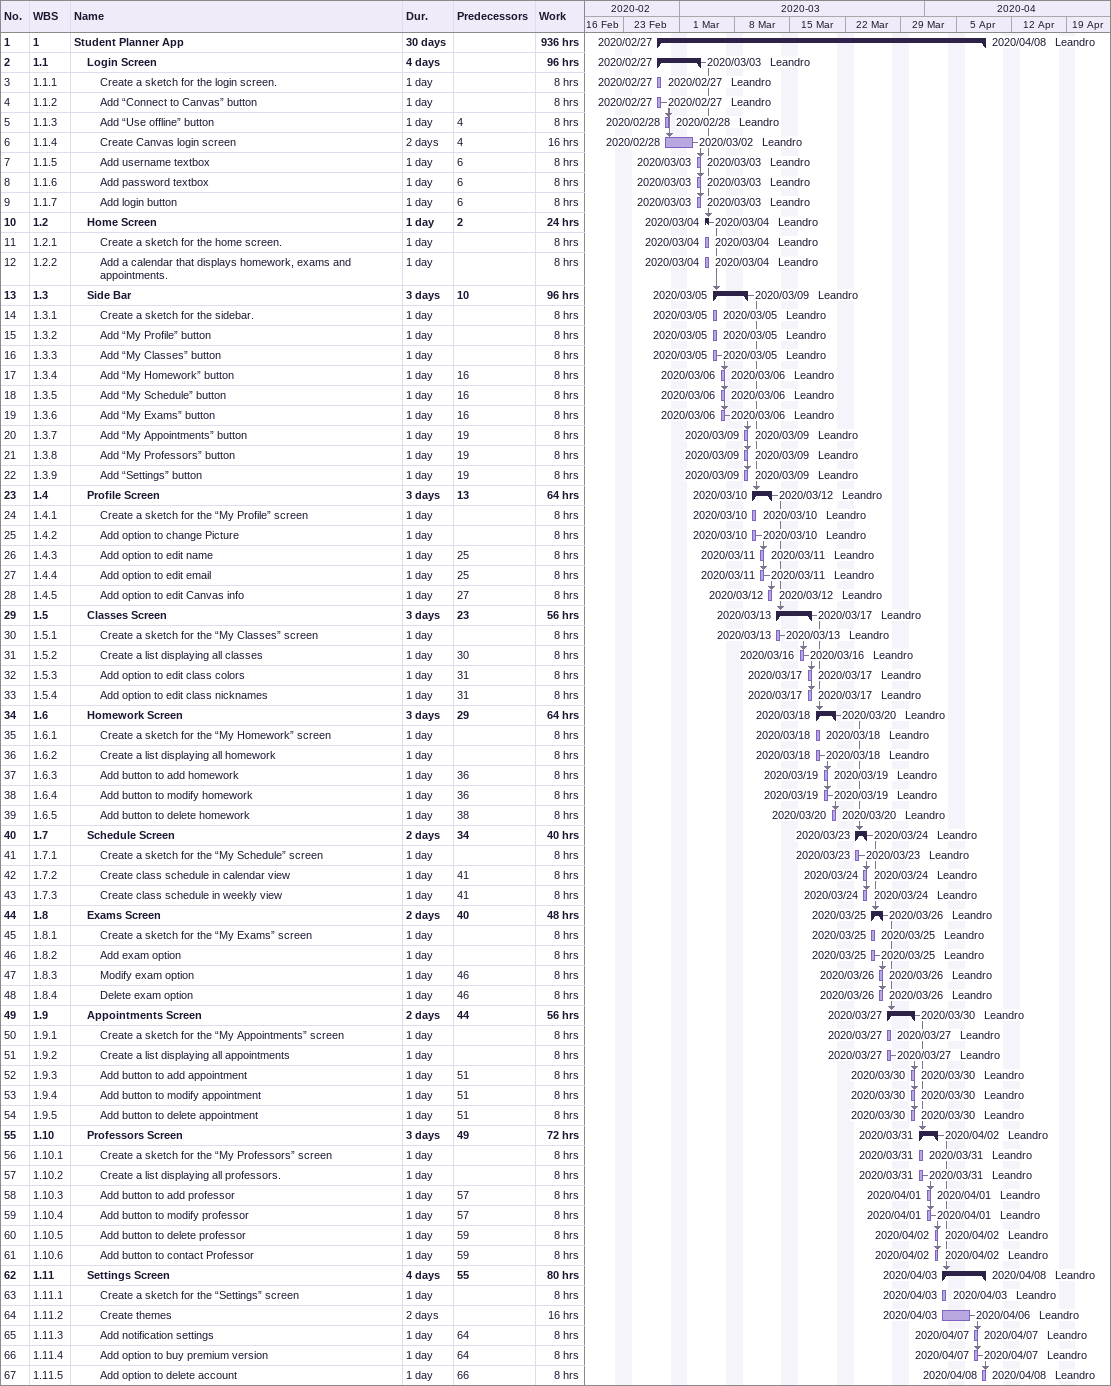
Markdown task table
| ID | WBS | Task | Duration | Start | Finish | Predecessors | Resources | Work (h) |
|---|---|---|---|---|---|---|---|---|
| 1 | 1 | **Student Planner App** | 30d | 2020-02-27 | 2020-04-08 |  | Leandro | 936 |
| 2 | 1.1 | **Login Screen** | 4d | 2020-02-27 | 2020-03-03 |  | Leandro | 96 |
| 3 | 1.1.1 | Create a sketch for the login screen. | 1d | 2020-02-27 | 2020-02-27 |  | Leandro | 8 |
| 4 | 1.1.2 | Add “Connect to Canvas” button | 1d | 2020-02-27 | 2020-02-27 |  | Leandro | 8 |
| 5 | 1.1.3 | Add “Use offline” button | 1d | 2020-02-28 | 2020-02-28 | 4 | Leandro | 8 |
| 6 | 1.1.4 | Create Canvas login screen | 2d | 2020-02-28 | 2020-03-02 | 4 | Leandro | 16 |
| 7 | 1.1.5 | Add username textbox | 1d | 2020-03-03 | 2020-03-03 | 6 | Leandro | 8 |
| 8 | 1.1.6 | Add password textbox | 1d | 2020-03-03 | 2020-03-03 | 6 | Leandro | 8 |
| 9 | 1.1.7 | Add login button | 1d | 2020-03-03 | 2020-03-03 | 6 | Leandro | 8 |
| 10 | 1.2 | **Home Screen** | 1d | 2020-03-04 | 2020-03-04 | 2 | Leandro | 24 |
| 11 | 1.2.1 | Create a sketch for the home screen. | 1d | 2020-03-04 | 2020-03-04 |  | Leandro | 8 |
| 12 | 1.2.2 | Add a calendar that displays homework, exams and appointments. | 1d | 2020-03-04 | 2020-03-04 |  | Leandro | 8 |
| 13 | 1.3 | **Side Bar** | 3d | 2020-03-05 | 2020-03-09 | 10 | Leandro | 96 |
| 14 | 1.3.1 | Create a sketch for the sidebar. | 1d | 2020-03-05 | 2020-03-05 |  | Leandro | 8 |
| 15 | 1.3.2 | Add “My Profile” button | 1d | 2020-03-05 | 2020-03-05 |  | Leandro | 8 |
| 16 | 1.3.3 | Add “My Classes” button | 1d | 2020-03-05 | 2020-03-05 |  | Leandro | 8 |
| 17 | 1.3.4 | Add “My Homework” button | 1d | 2020-03-06 | 2020-03-06 | 16 | Leandro | 8 |
| 18 | 1.3.5 | Add “My Schedule” button | 1d | 2020-03-06 | 2020-03-06 | 16 | Leandro | 8 |
| 19 | 1.3.6 | Add “My Exams” button | 1d | 2020-03-06 | 2020-03-06 | 16 | Leandro | 8 |
| 20 | 1.3.7 | Add “My Appointments” button | 1d | 2020-03-09 | 2020-03-09 | 19 | Leandro | 8 |
| 21 | 1.3.8 | Add “My Professors” button | 1d | 2020-03-09 | 2020-03-09 | 19 | Leandro | 8 |
| 22 | 1.3.9 | Add “Settings” button | 1d | 2020-03-09 | 2020-03-09 | 19 | Leandro | 8 |
| 23 | 1.4 | **Profile Screen** | 3d | 2020-03-10 | 2020-03-12 | 13 | Leandro | 64 |
| 24 | 1.4.1 | Create a sketch for the “My Profile” screen | 1d | 2020-03-10 | 2020-03-10 |  | Leandro | 8 |
| 25 | 1.4.2 | Add option to change Picture | 1d | 2020-03-10 | 2020-03-10 |  | Leandro | 8 |
| 26 | 1.4.3 | Add option to edit name | 1d | 2020-03-11 | 2020-03-11 | 25 | Leandro | 8 |
| 27 | 1.4.4 | Add option to edit email | 1d | 2020-03-11 | 2020-03-11 | 25 | Leandro | 8 |
| 28 | 1.4.5 | Add option to edit Canvas info | 1d | 2020-03-12 | 2020-03-12 | 27 | Leandro | 8 |
| 29 | 1.5 | **Classes Screen** | 3d | 2020-03-13 | 2020-03-17 | 23 | Leandro | 56 |
| 30 | 1.5.1 | Create a sketch for the “My Classes” screen | 1d | 2020-03-13 | 2020-03-13 |  | Leandro | 8 |
| 31 | 1.5.2 | Create a list displaying all classes | 1d | 2020-03-16 | 2020-03-16 | 30 | Leandro | 8 |
| 32 | 1.5.3 | Add option to edit class colors | 1d | 2020-03-17 | 2020-03-17 | 31 | Leandro | 8 |
| 33 | 1.5.4 | Add option to edit class nicknames | 1d | 2020-03-17 | 2020-03-17 | 31 | Leandro | 8 |
| 34 | 1.6 | **Homework Screen** | 3d | 2020-03-18 | 2020-03-20 | 29 | Leandro | 64 |
| 35 | 1.6.1 | Create a sketch for the “My Homework” screen | 1d | 2020-03-18 | 2020-03-18 |  | Leandro | 8 |
| 36 | 1.6.2 | Create a list displaying all homework | 1d | 2020-03-18 | 2020-03-18 |  | Leandro | 8 |
| 37 | 1.6.3 | Add button to add homework | 1d | 2020-03-19 | 2020-03-19 | 36 | Leandro | 8 |
| 38 | 1.6.4 | Add button to modify homework | 1d | 2020-03-19 | 2020-03-19 | 36 | Leandro | 8 |
| 39 | 1.6.5 | Add button to delete homework | 1d | 2020-03-20 | 2020-03-20 | 38 | Leandro | 8 |
| 40 | 1.7 | **Schedule Screen** | 2d | 2020-03-23 | 2020-03-24 | 34 | Leandro | 40 |
| 41 | 1.7.1 | Create a sketch for the “My Schedule” screen | 1d | 2020-03-23 | 2020-03-23 |  | Leandro | 8 |
| 42 | 1.7.2 | Create class schedule in calendar view | 1d | 2020-03-24 | 2020-03-24 | 41 | Leandro | 8 |
| 43 | 1.7.3 | Create class schedule in weekly view | 1d | 2020-03-24 | 2020-03-24 | 41 | Leandro | 8 |
| 44 | 1.8 | **Exams Screen** | 2d | 2020-03-25 | 2020-03-26 | 40 | Leandro | 48 |
| 45 | 1.8.1 | Create a sketch for the “My Exams” screen | 1d | 2020-03-25 | 2020-03-25 |  | Leandro | 8 |
| 46 | 1.8.2 | Add exam option | 1d | 2020-03-25 | 2020-03-25 |  | Leandro | 8 |
| 47 | 1.8.3 | Modify exam option | 1d | 2020-03-26 | 2020-03-26 | 46 | Leandro | 8 |
| 48 | 1.8.4 | Delete exam option | 1d | 2020-03-26 | 2020-03-26 | 46 | Leandro | 8 |
| 49 | 1.9 | **Appointments Screen** | 2d | 2020-03-27 | 2020-03-30 | 44 | Leandro | 56 |
| 50 | 1.9.1 | Create a sketch for the “My Appointments” screen | 1d | 2020-03-27 | 2020-03-27 |  | Leandro | 8 |
| 51 | 1.9.2 | Create a list displaying all appointments | 1d | 2020-03-27 | 2020-03-27 |  | Leandro | 8 |
| 52 | 1.9.3 | Add button to add appointment | 1d | 2020-03-30 | 2020-03-30 | 51 | Leandro | 8 |
| 53 | 1.9.4 | Add button to modify appointment | 1d | 2020-03-30 | 2020-03-30 | 51 | Leandro | 8 |
| 54 | 1.9.5 | Add button to delete appointment | 1d | 2020-03-30 | 2020-03-30 | 51 | Leandro | 8 |
| 55 | 1.10 | **Professors Screen** | 3d | 2020-03-31 | 2020-04-02 | 49 | Leandro | 72 |
| 56 | 1.10.1 | Create a sketch for the “My Professors” screen | 1d | 2020-03-31 | 2020-03-31 |  | Leandro | 8 |
| 57 | 1.10.2 | Create a list displaying all professors. | 1d | 2020-03-31 | 2020-03-31 |  | Leandro | 8 |
| 58 | 1.10.3 | Add button to add professor | 1d | 2020-04-01 | 2020-04-01 | 57 | Leandro | 8 |
| 59 | 1.10.4 | Add button to modify professor | 1d | 2020-04-01 | 2020-04-01 | 57 | Leandro | 8 |
| 60 | 1.10.5 | Add button to delete professor | 1d | 2020-04-02 | 2020-04-02 | 59 | Leandro | 8 |
| 61 | 1.10.6 | Add button to contact Professor | 1d | 2020-04-02 | 2020-04-02 | 59 | Leandro | 8 |
| 62 | 1.11 | **Settings Screen** | 4d | 2020-04-03 | 2020-04-08 | 55 | Leandro | 80 |
| 63 | 1.11.1 | Create a sketch for the “Settings” screen | 1d | 2020-04-03 | 2020-04-03 |  | Leandro | 8 |
| 64 | 1.11.2 | Create themes | 2d | 2020-04-03 | 2020-04-06 |  | Leandro | 16 |
| 65 | 1.11.3 | Add notification settings | 1d | 2020-04-07 | 2020-04-07 | 64 | Leandro | 8 |
| 66 | 1.11.4 | Add option to buy premium version | 1d | 2020-04-07 | 2020-04-07 | 64 | Leandro | 8 |
| 67 | 1.11.5 | Add option to delete account | 1d | 2020-04-08 | 2020-04-08 | 66 | Leandro | 8 |
